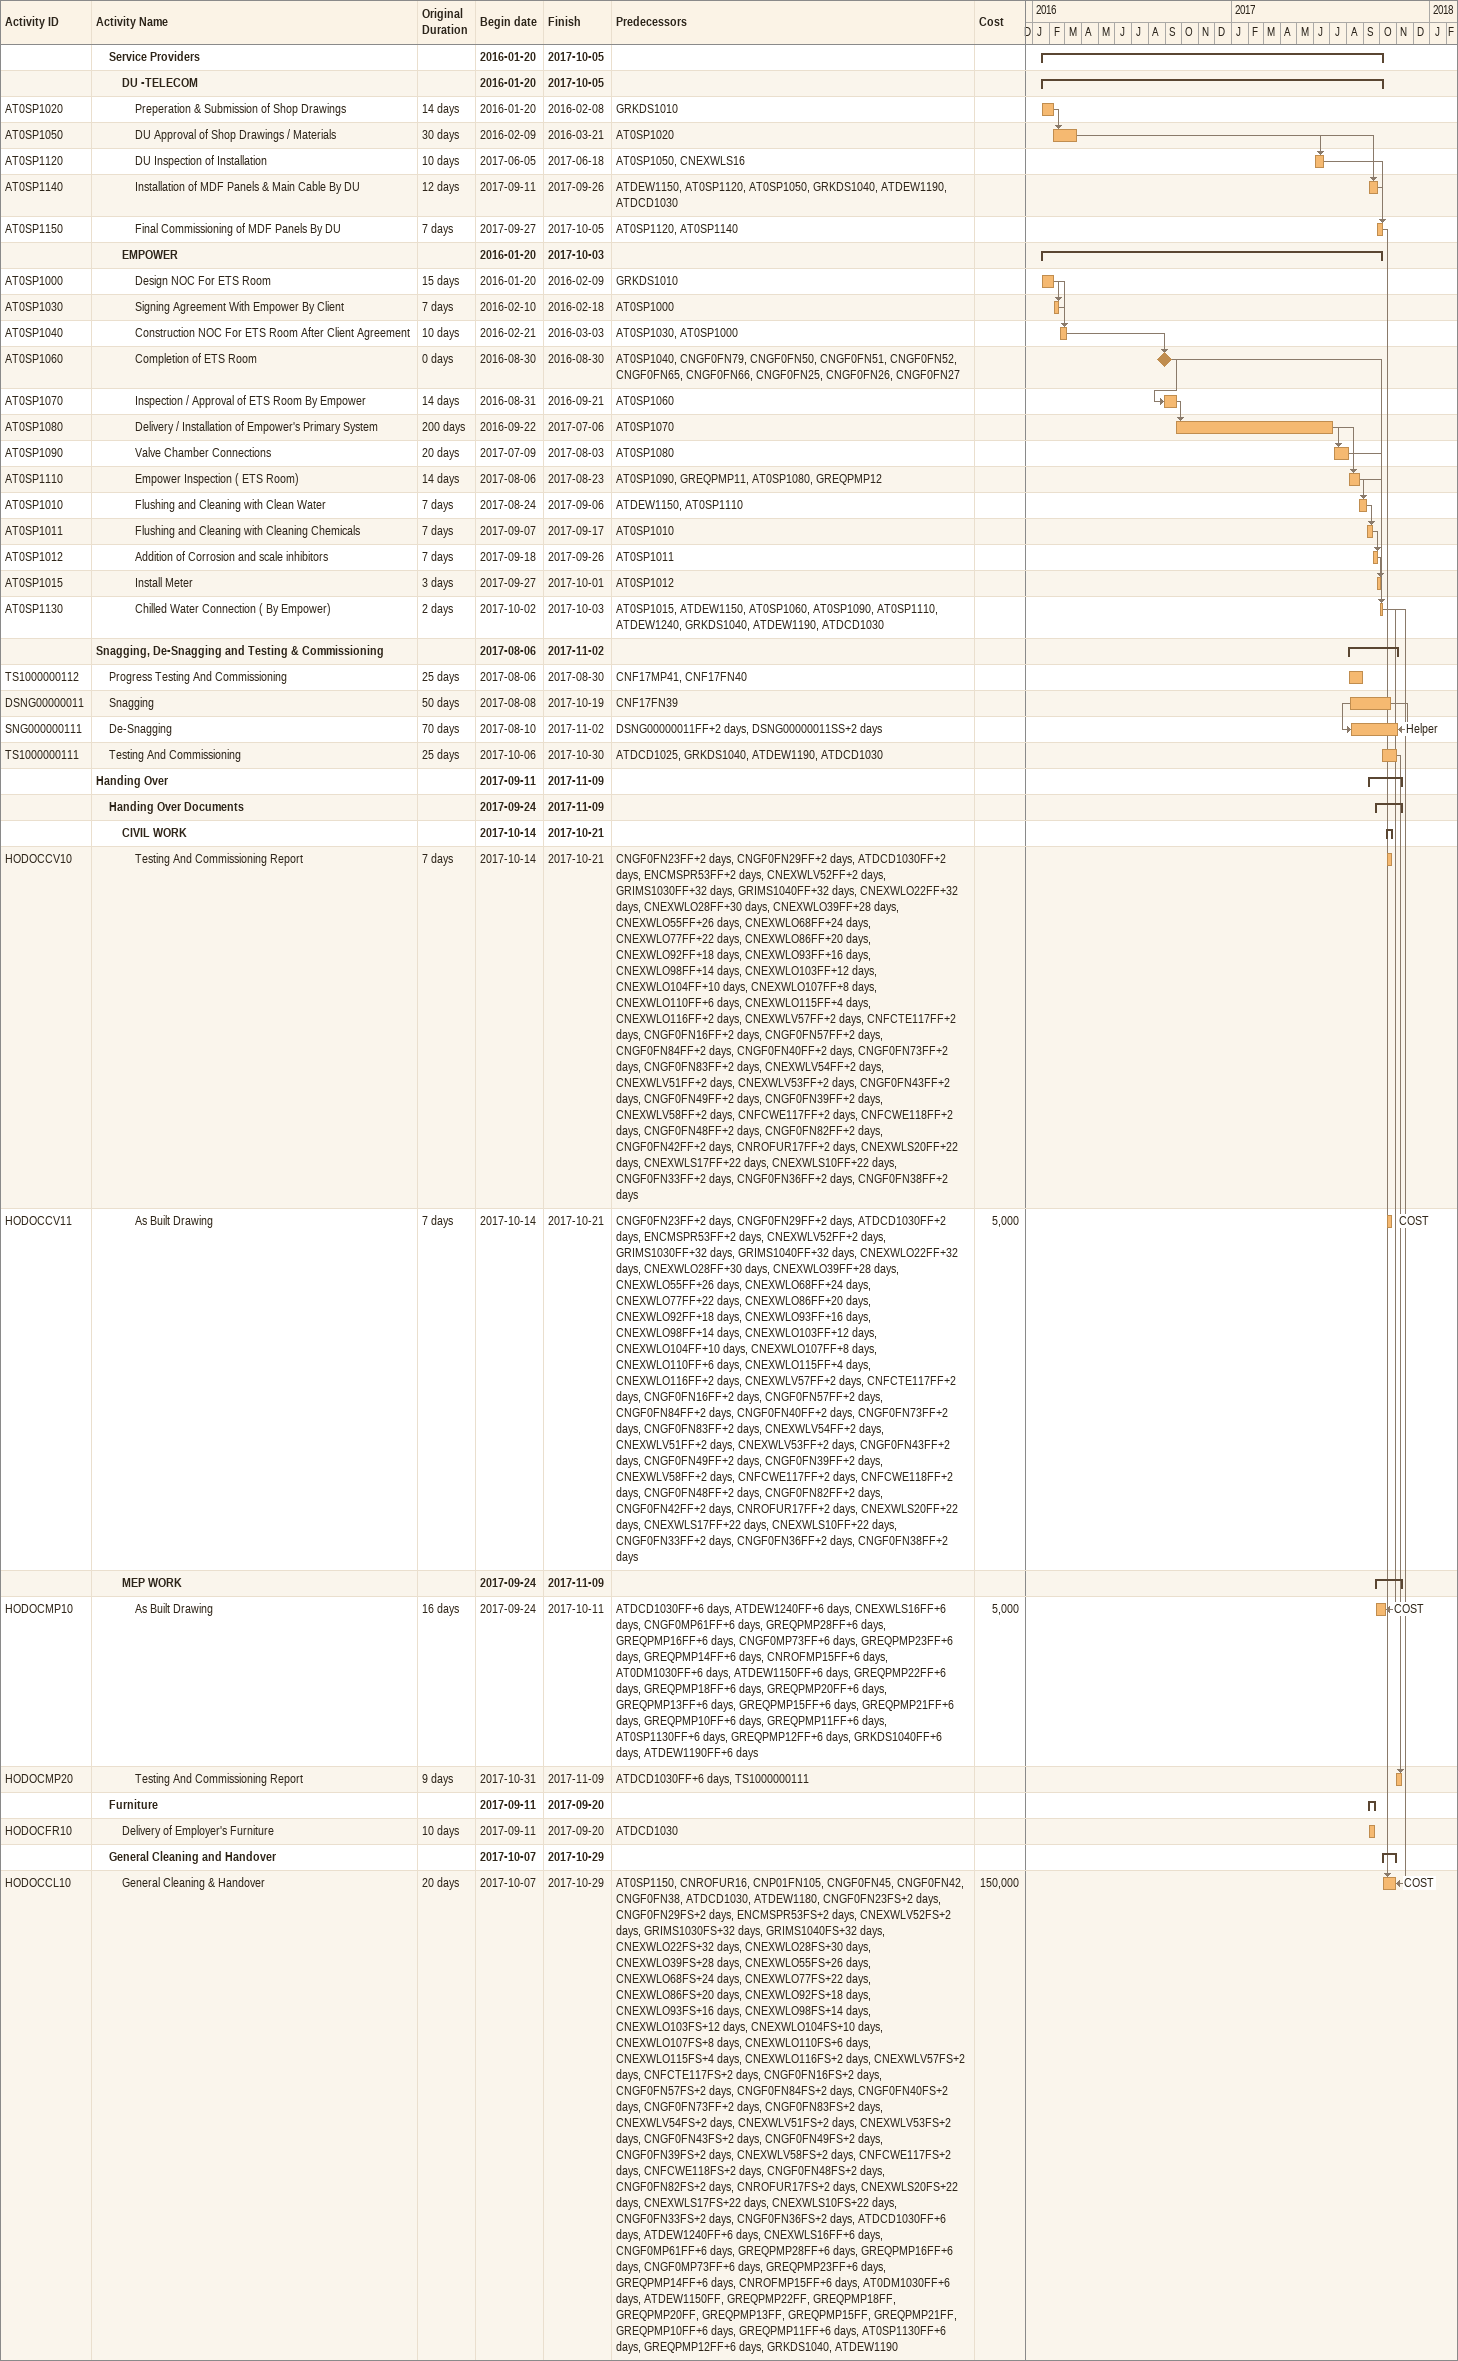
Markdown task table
| ID | Level | Task | Original duration | Start | Finish | Predecessors | Resources | Cost |
|---|---|---|---|---|---|---|---|---|
|  | 2 | **Service Providers** |  | 2016-01-20 | 2017-10-05 |  |  |  |
|  | 3 | **DU -TELECOM** |  | 2016-01-20 | 2017-10-05 |  |  |  |
| AT0SP1020 | 4 | Preperation & Submission of Shop Drawings | 14d | 2016-01-20 | 2016-02-08 | GRKDS1010 |  |  |
| AT0SP1050 | 4 | DU Approval of Shop Drawings / Materials | 30d | 2016-02-09 | 2016-03-21 | AT0SP1020 |  |  |
| AT0SP1120 | 4 | DU Inspection of Installation | 10d | 2017-06-05 | 2017-06-18 | AT0SP1050, CNEXWLS16 |  |  |
| AT0SP1140 | 4 | Installation of MDF Panels & Main Cable By DU | 12d | 2017-09-11 | 2017-09-26 | ATDEW1150, AT0SP1120, AT0SP1050, GRKDS1040, ATDEW1190, ATDCD1030 |  |  |
| AT0SP1150 | 4 | Final Commissioning of MDF Panels By DU | 7d | 2017-09-27 | 2017-10-05 | AT0SP1120, AT0SP1140 |  |  |
|  | 3 | **EMPOWER** |  | 2016-01-20 | 2017-10-03 |  |  |  |
| AT0SP1000 | 4 | Design NOC For ETS Room | 15d | 2016-01-20 | 2016-02-09 | GRKDS1010 |  |  |
| AT0SP1030 | 4 | Signing Agreement With Empower By Client | 7d | 2016-02-10 | 2016-02-18 | AT0SP1000 |  |  |
| AT0SP1040 | 4 | Construction NOC For ETS Room After Client Agreement | 10d | 2016-02-21 | 2016-03-03 | AT0SP1030, AT0SP1000 |  |  |
| AT0SP1060 | 4 | Completion of ETS Room | 0d | 2016-08-30 | 2016-08-30 | AT0SP1040, CNGF0FN79, CNGF0FN50, CNGF0FN51, CNGF0FN52, CNGF0FN65, CNGF0FN66, CNGF0FN25, CNGF0FN26, CNGF0FN27 |  |  |
| AT0SP1070 | 4 | Inspection / Approval of ETS Room By Empower | 14d | 2016-08-31 | 2016-09-21 | AT0SP1060 |  |  |
| AT0SP1080 | 4 | Delivery / Installation of Empower's Primary System | 200d | 2016-09-22 | 2017-07-06 | AT0SP1070 |  |  |
| AT0SP1090 | 4 | Valve Chamber Connections | 20d | 2017-07-09 | 2017-08-03 | AT0SP1080 |  |  |
| AT0SP1110 | 4 | Empower Inspection ( ETS Room) | 14d | 2017-08-06 | 2017-08-23 | AT0SP1090, GREQPMP11, AT0SP1080, GREQPMP12 |  |  |
| AT0SP1010 | 4 | Flushing and Cleaning with Clean Water | 7d | 2017-08-24 | 2017-09-06 | ATDEW1150, AT0SP1110 |  |  |
| AT0SP1011 | 4 | Flushing and Cleaning with Cleaning Chemicals | 7d | 2017-09-07 | 2017-09-17 | AT0SP1010 |  |  |
| AT0SP1012 | 4 | Addition of Corrosion and scale inhibitors | 7d | 2017-09-18 | 2017-09-26 | AT0SP1011 |  |  |
| AT0SP1015 | 4 | Install Meter | 3d | 2017-09-27 | 2017-10-01 | AT0SP1012 |  |  |
| AT0SP1130 | 4 | Chilled Water Connection ( By Empower) | 2d | 2017-10-02 | 2017-10-03 | AT0SP1015, ATDEW1150, AT0SP1060, AT0SP1090, AT0SP1110, ATDEW1240, GRKDS1040, ATDEW1190, ATDCD1030 |  |  |
|  | 1 | **Snagging, De-Snagging and Testing & Commissioning** |  | 2017-08-06 | 2017-11-02 |  |  |  |
| TS1000000112 | 2 | Progress Testing And Commissioning | 25d | 2017-08-06 | 2017-08-30 | CNF17MP41, CNF17FN40 |  |  |
| DSNG00000011 | 2 | Snagging | 50d | 2017-08-08 | 2017-10-19 | CNF17FN39 |  |  |
| SNG000000111 | 2 | De-Snagging | 70d | 2017-08-10 | 2017-11-02 | DSNG00000011FF+2d, DSNG00000011SS+2d | Helper |  |
| TS1000000111 | 2 | Testing And Commissioning | 25d | 2017-10-06 | 2017-10-30 | ATDCD1025, GRKDS1040, ATDEW1190, ATDCD1030 |  |  |
|  | 1 | **Handing Over** |  | 2017-09-11 | 2017-11-09 |  |  |  |
|  | 2 | **Handing Over Documents** |  | 2017-09-24 | 2017-11-09 |  |  |  |
|  | 3 | **CIVIL WORK** |  | 2017-10-14 | 2017-10-21 |  |  |  |
| HODOCCV10 | 4 | Testing And Commissioning Report | 7d | 2017-10-14 | 2017-10-21 | CNGF0FN23FF+2d, CNGF0FN29FF+2d, ATDCD1030FF+2d, ENCMSPR53FF+2d, CNEXWLV52FF+2d, GRIMS1030FF+32d, GRIMS1040FF+32d, CNEXWLO22FF+32d, CNEXWLO28FF+30d, CNEXWLO39FF+28d, CNEXWLO55FF+26d, CNEXWLO68FF+24d, CNEXWLO77FF+22d, CNEXWLO86FF+20d, CNEXWLO92FF+18d, CNEXWLO93FF+16d, CNEXWLO98FF+14d, CNEXWLO103FF+12d, CNEXWLO104FF+10d, CNEXWLO107FF+8d, CNEXWLO110FF+6d, CNEXWLO115FF+4d, CNEXWLO116FF+2d, CNEXWLV57FF+2d, CNFCTE117FF+2d, CNGF0FN16FF+2d, CNGF0FN57FF+2d, CNGF0FN84FF+2d, CNGF0FN40FF+2d, CNGF0FN73FF+2d, CNGF0FN83FF+2d, CNEXWLV54FF+2d, CNEXWLV51FF+2d, CNEXWLV53FF+2d, CNGF0FN43FF+2d, CNGF0FN49FF+2d, CNGF0FN39FF+2d, CNEXWLV58FF+2d, CNFCWE117FF+2d, CNFCWE118FF+2d, CNGF0FN48FF+2d, CNGF0FN82FF+2d, CNGF0FN42FF+2d, CNROFUR17FF+2d, CNEXWLS20FF+22d, CNEXWLS17FF+22d, CNEXWLS10FF+22d, CNGF0FN33FF+2d, CNGF0FN36FF+2d, CNGF0FN38FF+2d |  |  |
| HODOCCV11 | 4 | As Built Drawing | 7d | 2017-10-14 | 2017-10-21 | CNGF0FN23FF+2d, CNGF0FN29FF+2d, ATDCD1030FF+2d, ENCMSPR53FF+2d, CNEXWLV52FF+2d, GRIMS1030FF+32d, GRIMS1040FF+32d, CNEXWLO22FF+32d, CNEXWLO28FF+30d, CNEXWLO39FF+28d, CNEXWLO55FF+26d, CNEXWLO68FF+24d, CNEXWLO77FF+22d, CNEXWLO86FF+20d, CNEXWLO92FF+18d, CNEXWLO93FF+16d, CNEXWLO98FF+14d, CNEXWLO103FF+12d, CNEXWLO104FF+10d, CNEXWLO107FF+8d, CNEXWLO110FF+6d, CNEXWLO115FF+4d, CNEXWLO116FF+2d, CNEXWLV57FF+2d, CNFCTE117FF+2d, CNGF0FN16FF+2d, CNGF0FN57FF+2d, CNGF0FN84FF+2d, CNGF0FN40FF+2d, CNGF0FN73FF+2d, CNGF0FN83FF+2d, CNEXWLV54FF+2d, CNEXWLV51FF+2d, CNEXWLV53FF+2d, CNGF0FN43FF+2d, CNGF0FN49FF+2d, CNGF0FN39FF+2d, CNEXWLV58FF+2d, CNFCWE117FF+2d, CNFCWE118FF+2d, CNGF0FN48FF+2d, CNGF0FN82FF+2d, CNGF0FN42FF+2d, CNROFUR17FF+2d, CNEXWLS20FF+22d, CNEXWLS17FF+22d, CNEXWLS10FF+22d, CNGF0FN33FF+2d, CNGF0FN36FF+2d, CNGF0FN38FF+2d | COST | 5000 |
|  | 3 | **MEP WORK** |  | 2017-09-24 | 2017-11-09 |  |  |  |
| HODOCMP10 | 4 | As Built Drawing | 16d | 2017-09-24 | 2017-10-11 | ATDCD1030FF+6d, ATDEW1240FF+6d, CNEXWLS16FF+6d, CNGF0MP61FF+6d, GREQPMP28FF+6d, GREQPMP16FF+6d, CNGF0MP73FF+6d, GREQPMP23FF+6d, GREQPMP14FF+6d, CNROFMP15FF+6d, AT0DM1030FF+6d, ATDEW1150FF+6d, GREQPMP22FF+6d, GREQPMP18FF+6d, GREQPMP20FF+6d, GREQPMP13FF+6d, GREQPMP15FF+6d, GREQPMP21FF+6d, GREQPMP10FF+6d, GREQPMP11FF+6d, AT0SP1130FF+6d, GREQPMP12FF+6d, GRKDS1040FF+6d, ATDEW1190FF+6d | COST | 5000 |
| HODOCMP20 | 4 | Testing And Commissioning Report | 9d | 2017-10-31 | 2017-11-09 | ATDCD1030FF+6d, TS1000000111 |  |  |
|  | 2 | **Furniture** |  | 2017-09-11 | 2017-09-20 |  |  |  |
| HODOCFR10 | 3 | Delivery of Employer's Furniture | 10d | 2017-09-11 | 2017-09-20 | ATDCD1030 |  |  |
|  | 2 | **General Cleaning and Handover** |  | 2017-10-07 | 2017-10-29 |  |  |  |
| HODOCCL10 | 3 | General Cleaning & Handover | 20d | 2017-10-07 | 2017-10-29 | AT0SP1150, CNROFUR16, CNP01FN105, CNGF0FN45, CNGF0FN42, CNGF0FN38, ATDCD1030, ATDEW1180, CNGF0FN23FS+2d, CNGF0FN29FS+2d, ENCMSPR53FS+2d, CNEXWLV52FS+2d, GRIMS1030FS+32d, GRIMS1040FS+32d, CNEXWLO22FS+32d, CNEXWLO28FS+30d, CNEXWLO39FS+28d, CNEXWLO55FS+26d, CNEXWLO68FS+24d, CNEXWLO77FS+22d, CNEXWLO86FS+20d, CNEXWLO92FS+18d, CNEXWLO93FS+16d, CNEXWLO98FS+14d, CNEXWLO103FS+12d, CNEXWLO104FS+10d, CNEXWLO107FS+8d, CNEXWLO110FS+6d, CNEXWLO115FS+4d, CNEXWLO116FS+2d, CNEXWLV57FS+2d, CNFCTE117FS+2d, CNGF0FN16FS+2d, CNGF0FN57FS+2d, CNGF0FN84FS+2d, CNGF0FN40FS+2d, CNGF0FN73FF+2d, CNGF0FN83FS+2d, CNEXWLV54FS+2d, CNEXWLV51FS+2d, CNEXWLV53FS+2d, CNGF0FN43FS+2d, CNGF0FN49FS+2d, CNGF0FN39FS+2d, CNEXWLV58FS+2d, CNFCWE117FS+2d, CNFCWE118FS+2d, CNGF0FN48FS+2d, CNGF0FN82FS+2d, CNROFUR17FS+2d, CNEXWLS20FS+22d, CNEXWLS17FS+22d, CNEXWLS10FS+22d, CNGF0FN33FS+2d, CNGF0FN36FS+2d, ATDCD1030FF+6d, ATDEW1240FF+6d, CNEXWLS16FF+6d, CNGF0MP61FF+6d, GREQPMP28FF+6d, GREQPMP16FF+6d, CNGF0MP73FF+6d, GREQPMP23FF+6d, GREQPMP14FF+6d, CNROFMP15FF+6d, AT0DM1030FF+6d, ATDEW1150FF, GREQPMP22FF, GREQPMP18FF, GREQPMP20FF, GREQPMP13FF, GREQPMP15FF, GREQPMP21FF, GREQPMP10FF+6d, GREQPMP11FF+6d, AT0SP1130FF+6d, GREQPMP12FF+6d, GRKDS1040, ATDEW1190 | COST | 150000 |
